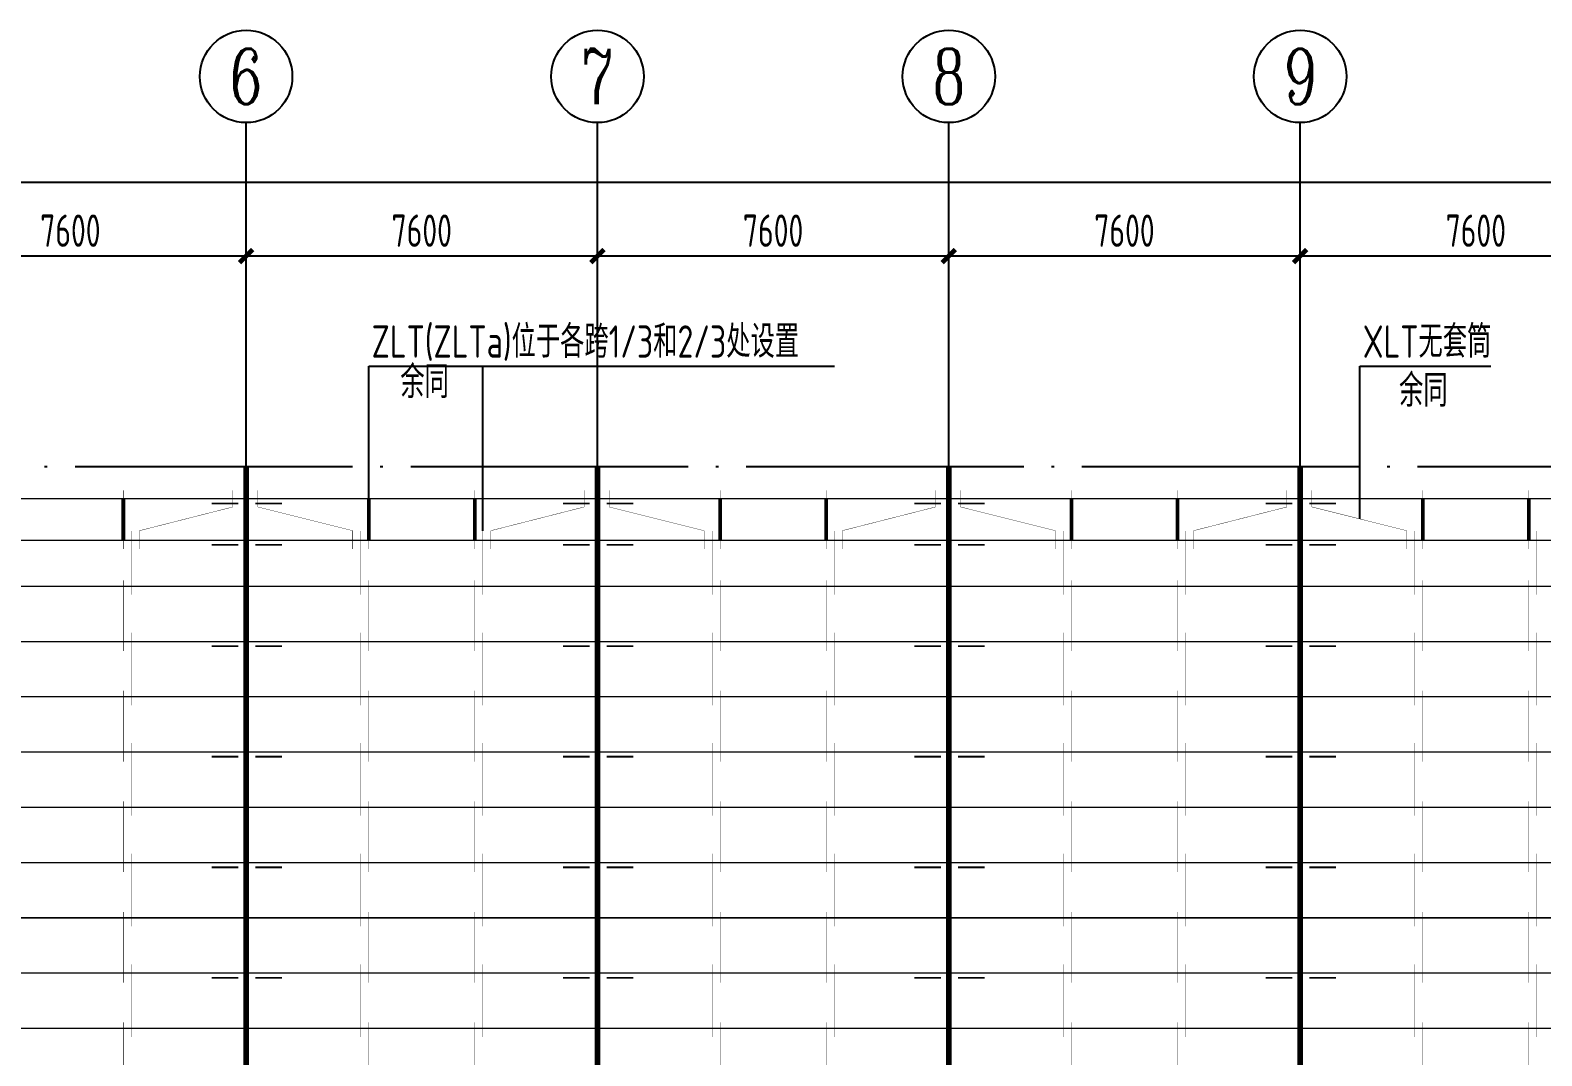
# Model space of a CAD drawing. Extents: x -3102990 to -851544, y -5293060 to -2540151.
# Drawn here: x -1878252 to -1861905, y -2644186 to -2633091 of the extents above; entities that cross this region are included whole.
import ezdxf
from ezdxf.enums import TextEntityAlignment as Align

# ---------------------------------------------------------------- set-up
doc = ezdxf.new("R2010")
doc.units = 0
doc.header["$LTSCALE"] = 1000
doc.header["$PDMODE"] = 1
for name, pattern in [('2', [16, 12.5, -1.5, 0.5, -1.5]), ('DASH', [0.35, 0.25, -0.1]), ('DOTE', [2.42, 2, -0.2, 0.02, -0.2])]:
    doc.linetypes.add(name, pattern=pattern)
doc.layers.get('0').update_dxf_attribs({"linetype": 'CONTINUOUS'})
doc.layers.get('Defpoints').update_dxf_attribs({"linetype": 'CONTINUOUS'})
for name, color, linetype in [('AXIS', 253, 'DOTE'), ('DIM', 3, 'CONTINUOUS'), ('NUM', 7, 'CONTINUOUS'), ('REIN', 1, 'CONTINUOUS'), ('TEXT', 7, 'CONTINUOUS')]:
    doc.layers.add(name, color=color, linetype=linetype)
doc.styles.add('TSSD_Axis', font='Complex.shx', dxfattribs={"width": 0.7, "bigfont": 'hztxt.shx'})
doc.styles.add('TSSD_Dimension', font='tssdeng.shx', dxfattribs={"width": 0.7, "bigfont": 'Hztxt.shx'})
doc.styles.add('TSSD_Rein', font='Tssdeng.shx', dxfattribs={"width": 0.75, "bigfont": 'hztxt.shx'})
doc.dimstyles.new('TSSD_200_100', dxfattribs={"dimtxt": 350, "dimasz": 100, "dimexe": 100, "dimexo": 250, "dimgap": 100, "dimtad": 1, "dimdec": 0, "dimlfac": 2, "dimzin": 0, "dimdsep": 46, "dimtxsty": 'TSSD_Dimension', "dimblk": 'ARCHTICK', "dimcen": 0, "dimdle": 100, "dimclrt": 7, "dimadec": 0, "dimazin": 0, "dimtfac": 1, "dimtdec": 0, "dimtix": 1, "dimtmove": 2, "dimatfit": 3, "dimfxl": 1, "dimtolj": 1, "dimtzin": 0, "dimarcsym": 0})

# ---------------------------------------------------------------- blocks, each defined once
blk = doc.blocks.new('ts_axno')
at = {"color": 0, "linetype": 'ByBlock', "lineweight": -2}
blk.add_circle((0, 0), 0.5, dxfattribs=at)
at = {"color": 0, "linetype": 'ByBlock', "lineweight": -2, "style": 'TSSD_Axis', "width": 0.7}
blk.add_attdef('A', text='', height=0.6, dxfattribs=at).set_placement((0, 0), align=Align.MIDDLE_CENTER)
blk = doc.blocks.new('_ArchTick')
at = {"color": 0, "const_width": 0.5}
blk.add_lwpolyline([(-0.71, -0.71), (0.71, 0.71)], dxfattribs=at)
blk = doc.blocks.new('*D1614')
at = {"layer": 'Defpoints', "color": 0, "ltscale": 1.5}
for p in [(-1864518, -2635535), (-1864518, -2636810), (-1860718, -2636810)]:
    blk.add_point(p, dxfattribs=at)
at = {"layer": 'DIM', "color": 0, "lineweight": -2, "ltscale": 1.5}
for p, q in [((-1864518, -2636560), (-1864518, -2635435)), ((-1860718, -2636560), (-1860718, -2635435)), ((-1860618, -2635535), (-1864618, -2635535))]:
    blk.add_line(p, q, dxfattribs=at)
at = {"layer": 'DIM', "color": 0, "lineweight": -2, "ltscale": 1.5, "xscale": 100, "yscale": 100, "zscale": 100, "rotation": 180}
blk.add_blockref('_ArchTick', (-1864518, -2635535), dxfattribs=at)
at = {"layer": 'DIM', "color": 0, "lineweight": -2, "ltscale": 1.5, "xscale": 100, "yscale": 100, "zscale": 100}
blk.add_blockref('_ArchTick', (-1860718, -2635535), dxfattribs=at)
at = {"layer": 'DIM', "color": 7, "ltscale": 1.5, "insert": (-1862618, -2635260), "char_height": 350, "attachment_point": 5, "style": 'TSSD_Dimension'}
blk.add_mtext('\\A1;7600', dxfattribs=at)
blk = doc.blocks.new('*D1615')
at = {"layer": 'Defpoints', "color": 0, "ltscale": 1.5}
for p in [(-1868318, -2635535), (-1868318, -2636810), (-1864518, -2636810)]:
    blk.add_point(p, dxfattribs=at)
at = {"layer": 'DIM', "color": 0, "lineweight": -2, "ltscale": 1.5}
for p, q in [((-1868318, -2636560), (-1868318, -2635435)), ((-1864518, -2636560), (-1864518, -2635435)), ((-1864418, -2635535), (-1868418, -2635535))]:
    blk.add_line(p, q, dxfattribs=at)
at = {"layer": 'DIM', "color": 0, "lineweight": -2, "ltscale": 1.5, "xscale": 100, "yscale": 100, "zscale": 100, "rotation": 180}
blk.add_blockref('_ArchTick', (-1868318, -2635535), dxfattribs=at)
at = {"layer": 'DIM', "color": 0, "lineweight": -2, "ltscale": 1.5, "xscale": 100, "yscale": 100, "zscale": 100}
blk.add_blockref('_ArchTick', (-1864518, -2635535), dxfattribs=at)
at = {"layer": 'DIM', "color": 7, "ltscale": 1.5, "insert": (-1866418, -2635260), "char_height": 350, "attachment_point": 5, "style": 'TSSD_Dimension'}
blk.add_mtext('\\A1;7600', dxfattribs=at)
blk = doc.blocks.new('*D1616')
at = {"layer": 'Defpoints', "color": 0, "ltscale": 1.5}
for p in [(-1872118, -2635535), (-1872118, -2636810), (-1868318, -2636810)]:
    blk.add_point(p, dxfattribs=at)
at = {"layer": 'DIM', "color": 0, "lineweight": -2, "ltscale": 1.5}
for p, q in [((-1872118, -2636560), (-1872118, -2635435)), ((-1868318, -2636560), (-1868318, -2635435)), ((-1868218, -2635535), (-1872218, -2635535))]:
    blk.add_line(p, q, dxfattribs=at)
at = {"layer": 'DIM', "color": 0, "lineweight": -2, "ltscale": 1.5, "xscale": 100, "yscale": 100, "zscale": 100, "rotation": 180}
blk.add_blockref('_ArchTick', (-1872118, -2635535), dxfattribs=at)
at = {"layer": 'DIM', "color": 0, "lineweight": -2, "ltscale": 1.5, "xscale": 100, "yscale": 100, "zscale": 100}
blk.add_blockref('_ArchTick', (-1868318, -2635535), dxfattribs=at)
at = {"layer": 'DIM', "color": 7, "ltscale": 1.5, "insert": (-1870218, -2635260), "char_height": 350, "attachment_point": 5, "style": 'TSSD_Dimension'}
blk.add_mtext('\\A1;7600', dxfattribs=at)
blk = doc.blocks.new('*D1617')
at = {"layer": 'Defpoints', "color": 0, "ltscale": 1.5}
for p in [(-1875918, -2635535), (-1875918, -2636810), (-1872118, -2636810)]:
    blk.add_point(p, dxfattribs=at)
at = {"layer": 'DIM', "color": 0, "lineweight": -2, "ltscale": 1.5}
for p, q in [((-1875918, -2636560), (-1875918, -2635435)), ((-1872118, -2636560), (-1872118, -2635435)), ((-1872018, -2635535), (-1876018, -2635535))]:
    blk.add_line(p, q, dxfattribs=at)
at = {"layer": 'DIM', "color": 0, "lineweight": -2, "ltscale": 1.5, "xscale": 100, "yscale": 100, "zscale": 100, "rotation": 180}
blk.add_blockref('_ArchTick', (-1875918, -2635535), dxfattribs=at)
at = {"layer": 'DIM', "color": 0, "lineweight": -2, "ltscale": 1.5, "xscale": 100, "yscale": 100, "zscale": 100}
blk.add_blockref('_ArchTick', (-1872118, -2635535), dxfattribs=at)
at = {"layer": 'DIM', "color": 7, "ltscale": 1.5, "insert": (-1874018, -2635260), "char_height": 350, "attachment_point": 5, "style": 'TSSD_Dimension'}
blk.add_mtext('\\A1;7600', dxfattribs=at)
blk = doc.blocks.new('*D1618')
at = {"layer": 'Defpoints', "color": 0, "ltscale": 1.5}
for p in [(-1879718, -2635535), (-1879718, -2636810), (-1875918, -2636810)]:
    blk.add_point(p, dxfattribs=at)
at = {"layer": 'DIM', "color": 0, "lineweight": -2, "ltscale": 1.5}
for p, q in [((-1879718, -2636560), (-1879718, -2635435)), ((-1875918, -2636560), (-1875918, -2635435)), ((-1875818, -2635535), (-1879818, -2635535))]:
    blk.add_line(p, q, dxfattribs=at)
at = {"layer": 'DIM', "color": 0, "lineweight": -2, "ltscale": 1.5, "xscale": 100, "yscale": 100, "zscale": 100, "rotation": 180}
blk.add_blockref('_ArchTick', (-1879718, -2635535), dxfattribs=at)
at = {"layer": 'DIM', "color": 0, "lineweight": -2, "ltscale": 1.5, "xscale": 100, "yscale": 100, "zscale": 100}
blk.add_blockref('_ArchTick', (-1875918, -2635535), dxfattribs=at)
at = {"layer": 'DIM', "color": 7, "ltscale": 1.5, "insert": (-1877818, -2635260), "char_height": 350, "attachment_point": 5, "style": 'TSSD_Dimension'}
blk.add_mtext('\\A1;7600', dxfattribs=at)
blk = doc.blocks.new('*D1623')
at = {"layer": 'Defpoints', "color": 0, "ltscale": 1.5}
for p in [(-1818918, -2634735), (-1894918, -2636810), (-1818918, -2636810)]:
    blk.add_point(p, dxfattribs=at)
at = {"layer": 'DIM', "color": 0, "lineweight": -2, "ltscale": 1.5}
for p, q in [((-1894918, -2636560), (-1894918, -2634635)), ((-1818918, -2636560), (-1818918, -2634635)), ((-1895018, -2634735), (-1818818, -2634735))]:
    blk.add_line(p, q, dxfattribs=at)
at = {"layer": 'DIM', "color": 0, "lineweight": -2, "ltscale": 1.5, "xscale": 100, "yscale": 100, "zscale": 100, "rotation": 180}
blk.add_blockref('_ArchTick', (-1894918, -2634735), dxfattribs=at)
at = {"layer": 'DIM', "color": 0, "lineweight": -2, "ltscale": 1.5, "xscale": 100, "yscale": 100, "zscale": 100}
blk.add_blockref('_ArchTick', (-1818918, -2634735), dxfattribs=at)
at = {"layer": 'DIM', "color": 7, "ltscale": 1.5, "insert": (-1856918, -2634460), "char_height": 350, "attachment_point": 5, "style": 'TSSD_Dimension'}
blk.add_mtext('\\A1;152000', dxfattribs=at)

msp = doc.modelspace()

# ---------------------------------------------------------------- linework, layer by layer
at = {"color": 0, "linetype": 'ByBlock'}
for p, q in [((-1874590.13, -2636725.7), (-1869553.65, -2636725.7)), ((-1874590.13, -2638499.47), (-1874590.13, -2636725.7, 1902.47)), ((-1873357.61, -2638507.7), (-1873357.61, -2636725.7, 2587.72)), ((-1863870.88, -2636725.7), (-1862457.53, -2636725.7)), ((-1863870.88, -2638379.05), (-1863870.88, -2636725.7))]:
    msp.add_line(p, q, dxfattribs=at)
at = {"layer": 'AXIS', "ltscale": 1.5}
for p, q in [((-1875917.61, -2653560.25), (-1875917.61, -2636810.25)), ((-1872117.61, -2653560.25), (-1872117.61, -2636810.25)), ((-1868317.61, -2653560.25), (-1868317.61, -2636810.25)), ((-1864517.61, -2653560.25), (-1864517.61, -2636810.25)), ((-1895917.61, -2637810.25), (-1817917.61, -2637810.25))]:
    msp.add_line(p, q, dxfattribs=at)
at = {"layer": 'NUM', "ltscale": 1.5}
for p, q in [((-1875917.61, -2636810.25), (-1875917.61, -2634091.44)), ((-1872117.61, -2636810.25), (-1872117.61, -2634091.44)), ((-1868317.61, -2636810.25), (-1868317.61, -2634091.44)), ((-1864517.61, -2636810.25), (-1864517.61, -2634091.44))]:
    msp.add_line(p, q, dxfattribs=at)
at = {"layer": 'REIN', "color": 4, "linetype": '2', "ltscale": 0.1, "const_width": 60}
for points in [[(-1875917.61, -2637810.25), (-1875917.61, -2652560.25)], [(-1872117.61, -2637810.25), (-1872117.61, -2652560.25)], [(-1868317.61, -2637810.25), (-1868317.61, -2652560.25)], [(-1864517.61, -2637810.25), (-1864517.61, -2652560.25)]]:
    msp.add_lwpolyline(points, dxfattribs=at)
at = {"layer": 'REIN', "color": 3, "linetype": 'ByBlock'}
for points, const_width in [([(-1877245.1, -2638705.31), (-1877245.1, -2638068.74)], 4), ([(-1876060.76, -2638068.74), (-1876060.76, -2638248.97), (-1877070.13, -2638505.62), (-1877070.13, -2638705.31)], 4), ([(-1875790.68, -2638068.74), (-1875790.68, -2638248.97), (-1874765.1, -2638505.62), (-1874765.1, -2638705.31)], 4), ([(-1874590.13, -2638705.31), (-1874590.13, -2638068.74)], 4), ([(-1873445.1, -2638705.31), (-1873445.1, -2638068.74)], 4), ([(-1872260.76, -2638068.74), (-1872260.76, -2638248.97), (-1873270.13, -2638505.62), (-1873270.13, -2638705.31)], 4), ([(-1871990.68, -2638068.74), (-1871990.68, -2638248.97), (-1870965.1, -2638505.62), (-1870965.1, -2638705.31)], 4), ([(-1870790.13, -2638705.31), (-1870790.13, -2638068.74)], 4), ([(-1869645.1, -2638705.31), (-1869645.1, -2638068.74)], 4), ([(-1868460.76, -2638068.74), (-1868460.76, -2638248.97), (-1869470.13, -2638505.62), (-1869470.13, -2638705.31)], 4), ([(-1868190.68, -2638068.74), (-1868190.68, -2638248.97), (-1867165.1, -2638505.62), (-1867165.1, -2638705.31)], 4), ([(-1866990.13, -2638705.31), (-1866990.13, -2638068.74)], 4), ([(-1865845.1, -2638705.31), (-1865845.1, -2638068.74)], 4), ([(-1864660.76, -2638068.74), (-1864660.76, -2638248.97), (-1865670.13, -2638505.62), (-1865670.13, -2638705.31)], 4), ([(-1864390.68, -2638068.74), (-1864390.68, -2638248.97), (-1863365.1, -2638505.62), (-1863365.1, -2638705.31)], 4), ([(-1863190.13, -2638705.31), (-1863190.13, -2638068.74)], 4), ([(-1862045.1, -2638705.31), (-1862045.1, -2638068.74)], 4), ([(-1877245.1, -2638160.43), (-1877245.1, -2638608.82)], 40), ([(-1874590.13, -2638160.43), (-1874590.13, -2638608.82)], 40), ([(-1873445.1, -2638160.43), (-1873445.1, -2638608.82)], 40), ([(-1870790.13, -2638160.43), (-1870790.13, -2638608.82)], 40), ([(-1869645.1, -2638160.43), (-1869645.1, -2638608.82)], 40), ([(-1866990.13, -2638160.43), (-1866990.13, -2638608.82)], 40), ([(-1865845.1, -2638160.43), (-1865845.1, -2638608.82)], 40), ([(-1863190.13, -2638160.43), (-1863190.13, -2638608.82)], 40), ([(-1862045.1, -2638160.43), (-1862045.1, -2638608.82)], 40), ([(-1877157.61, -2638507.7), (-1877157.61, -2639198.73)], 4), ([(-1874677.61, -2638507.7), (-1874677.61, -2639198.73)], 4), ([(-1873357.61, -2638507.7), (-1873357.61, -2639198.73)], 4), ([(-1870877.61, -2638507.7), (-1870877.61, -2639198.73)], 4), ([(-1869557.61, -2638507.7), (-1869557.61, -2639198.73)], 4), ([(-1867077.61, -2638507.7), (-1867077.61, -2639198.73)], 4), ([(-1865757.61, -2638507.7), (-1865757.61, -2639198.73)], 4), ([(-1863277.61, -2638507.7), (-1863277.61, -2639198.73)], 4), ([(-1861957.61, -2638507.7), (-1861957.61, -2639198.73)], 4), ([(-1877245.1, -2639042.25), (-1877245.1, -2639808.14)], 4), ([(-1874590.13, -2639042.25), (-1874590.13, -2639808.14)], 4), ([(-1873445.1, -2639042.25), (-1873445.1, -2639808.14)], 4), ([(-1870790.13, -2639042.25), (-1870790.13, -2639808.14)], 4), ([(-1869645.1, -2639042.25), (-1869645.1, -2639808.14)], 4), ([(-1866990.13, -2639042.25), (-1866990.13, -2639808.14)], 4), ([(-1865845.1, -2639042.25), (-1865845.1, -2639808.14)], 4), ([(-1863190.13, -2639042.25), (-1863190.13, -2639808.14)], 4), ([(-1862045.1, -2639042.25), (-1862045.1, -2639808.14)], 4), ([(-1877157.61, -2639608.44), (-1877157.61, -2640394.44)], 4), ([(-1874677.61, -2639608.44), (-1874677.61, -2640394.44)], 4), ([(-1873357.61, -2639608.44), (-1873357.61, -2640394.44)], 4), ([(-1870877.61, -2639608.44), (-1870877.61, -2640394.44)], 4), ([(-1869557.61, -2639608.44), (-1869557.61, -2640394.44)], 4), ([(-1867077.61, -2639608.44), (-1867077.61, -2640394.44)], 4), ([(-1865757.61, -2639608.44), (-1865757.61, -2640394.44)], 4), ([(-1863277.61, -2639608.44), (-1863277.61, -2640394.44)], 4), ([(-1861957.61, -2639608.44), (-1861957.61, -2640394.44)], 4), ([(-1877245.1, -2640237.96), (-1877245.1, -2641003.85)], 4), ([(-1874590.13, -2640237.96), (-1874590.13, -2641003.85)], 4), ([(-1873445.1, -2640237.96), (-1873445.1, -2641003.85)], 4), ([(-1870790.13, -2640237.96), (-1870790.13, -2641003.85)], 4), ([(-1869645.1, -2640237.96), (-1869645.1, -2641003.85)], 4), ([(-1866990.13, -2640237.96), (-1866990.13, -2641003.85)], 4), ([(-1865845.1, -2640237.96), (-1865845.1, -2641003.85)], 4), ([(-1863190.13, -2640237.96), (-1863190.13, -2641003.85)], 4), ([(-1862045.1, -2640237.96), (-1862045.1, -2641003.85)], 4), ([(-1877157.61, -2640804.16), (-1877157.61, -2641590.16)], 4), ([(-1874677.61, -2640804.16), (-1874677.61, -2641590.16)], 4), ([(-1873357.61, -2640804.16), (-1873357.61, -2641590.16)], 4), ([(-1870877.61, -2640804.16), (-1870877.61, -2641590.16)], 4), ([(-1869557.61, -2640804.16), (-1869557.61, -2641590.16)], 4), ([(-1867077.61, -2640804.16), (-1867077.61, -2641590.16)], 4), ([(-1865757.61, -2640804.16), (-1865757.61, -2641590.16)], 4), ([(-1863277.61, -2640804.16), (-1863277.61, -2641590.16)], 4), ([(-1861957.61, -2640804.16), (-1861957.61, -2641590.16)], 4), ([(-1877245.1, -2641433.66), (-1877245.1, -2642199.55)], 4), ([(-1874590.13, -2641433.66), (-1874590.13, -2642199.55)], 4), ([(-1873445.1, -2641433.66), (-1873445.1, -2642199.55)], 4), ([(-1870790.13, -2641433.66), (-1870790.13, -2642199.55)], 4), ([(-1869645.1, -2641433.66), (-1869645.1, -2642199.55)], 4), ([(-1866990.13, -2641433.66), (-1866990.13, -2642199.55)], 4), ([(-1865845.1, -2641433.66), (-1865845.1, -2642199.55)], 4), ([(-1863190.13, -2641433.66), (-1863190.13, -2642199.55)], 4), ([(-1862045.1, -2641433.66), (-1862045.1, -2642199.55)], 4), ([(-1877157.61, -2641999.86), (-1877157.61, -2642785.86)], 4), ([(-1874677.61, -2641999.86), (-1874677.61, -2642785.86)], 4), ([(-1873357.61, -2641999.86), (-1873357.61, -2642785.86)], 4), ([(-1870877.61, -2641999.86), (-1870877.61, -2642785.86)], 4), ([(-1869557.61, -2641999.86), (-1869557.61, -2642785.86)], 4), ([(-1867077.61, -2641999.86), (-1867077.61, -2642785.86)], 4), ([(-1865757.61, -2641999.86), (-1865757.61, -2642785.86)], 4), ([(-1863277.61, -2641999.86), (-1863277.61, -2642785.86)], 4), ([(-1861957.61, -2641999.86), (-1861957.61, -2642785.86)], 4), ([(-1877245.1, -2642629.37), (-1877245.1, -2643395.26)], 4), ([(-1874590.13, -2642629.37), (-1874590.13, -2643395.26)], 4), ([(-1873445.1, -2642629.37), (-1873445.1, -2643395.26)], 4), ([(-1870790.13, -2642629.37), (-1870790.13, -2643395.26)], 4), ([(-1869645.1, -2642629.37), (-1869645.1, -2643395.26)], 4), ([(-1866990.13, -2642629.37), (-1866990.13, -2643395.26)], 4), ([(-1865845.1, -2642629.37), (-1865845.1, -2643395.26)], 4), ([(-1863190.13, -2642629.37), (-1863190.13, -2643395.26)], 4), ([(-1862045.1, -2642629.37), (-1862045.1, -2643395.26)], 4), ([(-1877157.61, -2643195.57), (-1877157.61, -2643981.57)], 4), ([(-1874677.61, -2643195.57), (-1874677.61, -2643981.57)], 4), ([(-1873357.61, -2643195.57), (-1873357.61, -2643981.57)], 4), ([(-1870877.61, -2643195.57), (-1870877.61, -2643981.57)], 4), ([(-1869557.61, -2643195.57), (-1869557.61, -2643981.57)], 4), ([(-1867077.61, -2643195.57), (-1867077.61, -2643981.57)], 4), ([(-1865757.61, -2643195.57), (-1865757.61, -2643981.57)], 4), ([(-1863277.61, -2643195.57), (-1863277.61, -2643981.57)], 4), ([(-1861957.61, -2643195.57), (-1861957.61, -2643981.57)], 4), ([(-1877245.1, -2643825.09), (-1877245.1, -2644590.97)], 4), ([(-1874590.13, -2643825.09), (-1874590.13, -2644590.97)], 4), ([(-1873445.1, -2643825.09), (-1873445.1, -2644590.97)], 4), ([(-1870790.13, -2643825.09), (-1870790.13, -2644590.97)], 4), ([(-1869645.1, -2643825.09), (-1869645.1, -2644590.97)], 4), ([(-1866990.13, -2643825.09), (-1866990.13, -2644590.97)], 4), ([(-1865845.1, -2643825.09), (-1865845.1, -2644590.97)], 4), ([(-1863190.13, -2643825.09), (-1863190.13, -2644590.97)], 4), ([(-1862045.1, -2643825.09), (-1862045.1, -2644590.97)], 4)]:
    msp.add_lwpolyline(points, dxfattribs=dict(at, const_width=const_width))
at = {"layer": 'REIN', "color": 6, "lineweight": 5, "const_width": 15}
for points in [[(-1837917.61, -2638160.43), (-1895571.72, -2638160.43)], [(-1837917.61, -2638608.82), (-1895555.22, -2638608.82)], [(-1837917.61, -2639107.04), (-1895536.9, -2639107.04)], [(-1837917.61, -2639704.9), (-1895514.91, -2639704.9)], [(-1837917.61, -2640302.76), (-1895492.91, -2640302.76)], [(-1837917.61, -2640900.6), (-1895470.92, -2640900.6)], [(-1837917.61, -2641498.47), (-1895448.93, -2641498.47)], [(-1837917.61, -2642096.32), (-1895426.94, -2642096.32)], [(-1837917.61, -2642694.18), (-1895404.95, -2642694.18)], [(-1837917.61, -2643292.03), (-1895382.95, -2643292.03)], [(-1837917.61, -2643889.89), (-1895360.96, -2643889.89)]]:
    msp.add_lwpolyline(points, dxfattribs=at)
at = {"layer": 'REIN', "color": 2, "linetype": 'DASH', "ltscale": 0.4, "const_width": 20}
for points in [[(-1876001.51, -2638211.09), (-1876290.67, -2638211.09)], [(-1875529.9, -2638211.09), (-1875819.06, -2638211.09)], [(-1872201.51, -2638211.09), (-1872490.67, -2638211.09)], [(-1871729.9, -2638211.09), (-1872019.06, -2638211.09)], [(-1868401.51, -2638211.09), (-1868690.67, -2638211.09)], [(-1867929.9, -2638211.09), (-1868219.06, -2638211.09)], [(-1864601.51, -2638211.09), (-1864890.67, -2638211.09)], [(-1864129.9, -2638211.09), (-1864419.06, -2638211.09)], [(-1876001.51, -2638659.48), (-1876290.67, -2638659.48)], [(-1875529.9, -2638659.48), (-1875819.06, -2638659.48)], [(-1872201.51, -2638659.48), (-1872490.67, -2638659.48)], [(-1871729.9, -2638659.48), (-1872019.06, -2638659.48)], [(-1868401.51, -2638659.48), (-1868690.67, -2638659.48)], [(-1867929.9, -2638659.48), (-1868219.06, -2638659.48)], [(-1864601.51, -2638659.48), (-1864890.67, -2638659.48)], [(-1864129.9, -2638659.48), (-1864419.06, -2638659.48)], [(-1876001.51, -2639755.56), (-1876290.67, -2639755.56)], [(-1875529.9, -2639755.56), (-1875819.06, -2639755.56)], [(-1872201.51, -2639755.56), (-1872490.67, -2639755.56)], [(-1871729.9, -2639755.56), (-1872019.06, -2639755.56)], [(-1868401.51, -2639755.56), (-1868690.67, -2639755.56)], [(-1867929.9, -2639755.56), (-1868219.06, -2639755.56)], [(-1864601.51, -2639755.56), (-1864890.67, -2639755.56)], [(-1864129.9, -2639755.56), (-1864419.06, -2639755.56)], [(-1876001.51, -2640951.27), (-1876290.67, -2640951.27)], [(-1875529.9, -2640951.27), (-1875819.06, -2640951.27)], [(-1872201.51, -2640951.27), (-1872490.67, -2640951.27)], [(-1871729.9, -2640951.27), (-1872019.06, -2640951.27)], [(-1868401.51, -2640951.27), (-1868690.67, -2640951.27)], [(-1867929.9, -2640951.27), (-1868219.06, -2640951.27)], [(-1864601.51, -2640951.27), (-1864890.67, -2640951.27)], [(-1864129.9, -2640951.27), (-1864419.06, -2640951.27)], [(-1876001.51, -2642146.98), (-1876290.67, -2642146.98)], [(-1875529.9, -2642146.98), (-1875819.06, -2642146.98)], [(-1872201.51, -2642146.98), (-1872490.67, -2642146.98)], [(-1871729.9, -2642146.98), (-1872019.06, -2642146.98)], [(-1868401.51, -2642146.98), (-1868690.67, -2642146.98)], [(-1867929.9, -2642146.98), (-1868219.06, -2642146.98)], [(-1864601.51, -2642146.98), (-1864890.67, -2642146.98)], [(-1864129.9, -2642146.98), (-1864419.06, -2642146.98)], [(-1876001.51, -2643342.69), (-1876290.67, -2643342.69)], [(-1875529.9, -2643342.69), (-1875819.06, -2643342.69)], [(-1872201.51, -2643342.69), (-1872490.67, -2643342.69)], [(-1871729.9, -2643342.69), (-1872019.06, -2643342.69)], [(-1868401.51, -2643342.69), (-1868690.67, -2643342.69)], [(-1867929.9, -2643342.69), (-1868219.06, -2643342.69)], [(-1864601.51, -2643342.69), (-1864890.67, -2643342.69)], [(-1864129.9, -2643342.69), (-1864419.06, -2643342.69)]]:
    msp.add_lwpolyline(points, dxfattribs=at)

# ---------------------------------------------------------------- block references
at = {"layer": 'NUM'}
ref = msp.add_blockref('ts_axno', (-1875917.61, -2633591.44), dxfattribs=dict(at, xscale=1000, yscale=1000, zscale=1000))
ref.add_attrib('6', '6', dxfattribs={"height": 600, "style": 'TSSD_Axis', "width": 0.7}).set_placement((-1875917.61, -2633591.44), align=Align.MIDDLE_CENTER)
ref = msp.add_blockref('ts_axno', (-1872117.61, -2633591.44), dxfattribs=dict(at, xscale=1000, yscale=1000, zscale=1000))
ref.add_attrib('7', '7', dxfattribs={"height": 600, "style": 'TSSD_Axis', "width": 0.7}).set_placement((-1872117.61, -2633591.44), align=Align.MIDDLE_CENTER)
ref = msp.add_blockref('ts_axno', (-1868317.61, -2633591.44), dxfattribs=dict(at, xscale=1000, yscale=1000, zscale=1000))
ref.add_attrib('8', '8', dxfattribs={"height": 600, "style": 'TSSD_Axis', "width": 0.7}).set_placement((-1868317.61, -2633591.44), align=Align.MIDDLE_CENTER)
ref = msp.add_blockref('ts_axno', (-1864517.61, -2633591.44), dxfattribs=dict(at, xscale=1000, yscale=1000, zscale=1000))
ref.add_attrib('9', '9', dxfattribs={"height": 600, "style": 'TSSD_Axis', "width": 0.7}).set_placement((-1864517.61, -2633591.44), align=Align.MIDDLE_CENTER)

# ---------------------------------------------------------------- texts
at = {"layer": 'TEXT', "style": 'TSSD_Rein', "width": 0.75}
for s, p in [('ZLT(ZLTa)位于各跨1/3和2/3处设置', (-1874560.53, -2636634.45)), ('XLT无套筒', (-1863841.28, -2636634.45)), ('余同', (-1874249.7, -2637071.09)), ('余同', (-1863448.3, -2637164.13))]:
    msp.add_text(s, height=350, dxfattribs=at).set_placement(p)

# ---------------------------------------------------------------- dimensions: what is measured, and where the dimension line sits
at = {"layer": 'DIM', "ltscale": 1.5}
for base, p1, p2, picture, middle in [((-1818917.61, -2634735.25), (-1894917.61, -2636810.25), (-1818917.61, -2636810.25), '*D1623', (-1856917.61, -2634460.25)), ((-1879717.61, -2635535.25), (-1875917.61, -2636810.25), (-1879717.61, -2636810.25), '*D1618', (-1877817.61, -2635260.25)), ((-1875917.61, -2635535.25), (-1872117.61, -2636810.25), (-1875917.61, -2636810.25), '*D1617', (-1874017.61, -2635260.25)), ((-1872117.61, -2635535.25), (-1868317.61, -2636810.25), (-1872117.61, -2636810.25), '*D1616', (-1870217.61, -2635260.25)), ((-1868317.61, -2635535.25), (-1864517.61, -2636810.25), (-1868317.61, -2636810.25), '*D1615', (-1866417.61, -2635260.25)), ((-1864517.61, -2635535.25), (-1860717.61, -2636810.25), (-1864517.61, -2636810.25), '*D1614', (-1862617.61, -2635260.25))]:
    dim = msp.add_linear_dim(base=base, p1=p1, p2=p2, dimstyle='TSSD_200_100', dxfattribs=at)
    dim.commit()
    dim.dimension.update_dxf_attribs({"geometry": picture, "text_midpoint": middle})

doc.saveas('drawing.dxf')
